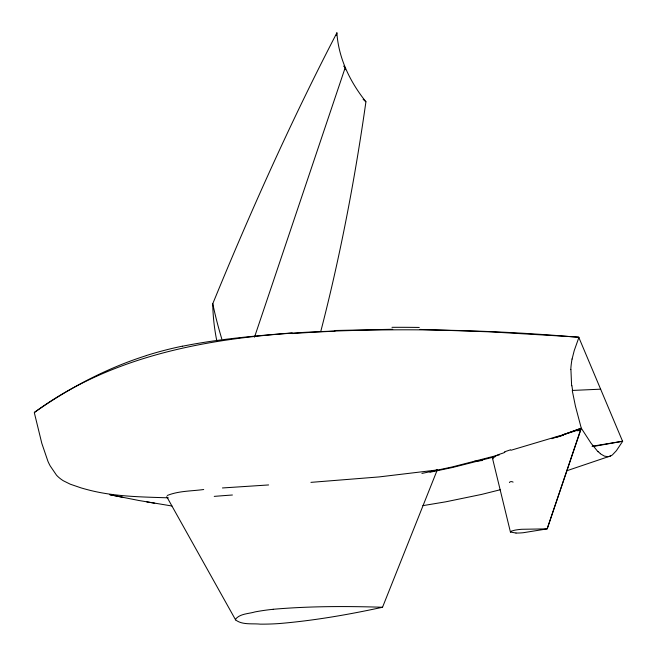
<?xml version="1.0" encoding="UTF-8"?>
<svg xmlns="http://www.w3.org/2000/svg" width="657" height="657" viewBox="0 0 657 657"><rect width="100%" height="100%" fill="white"/><g stroke="black" fill="none" stroke-linecap="round" stroke-linejoin="round"><path stroke-width="0.99" d="M570.925 369.628L571.623 385.774M515.991 533.032L510.432 532.039L492.569 458.57C495.082 454.701 500.88 454.242 504.872 452.328M212.769 303.715A2188.943 381.249 -78 0 1 236.027 248.009C267.12 175.148 300.331 103.149 336.885 32.85C338.593 58.448 350.115 81.961 365.924 101.769C354.952 179 340.359 255.754 320.813 331.284M572.083 359.059L574.226 350.608L578.94 337.337C488.381 329.453 397.239 327.753 306.449 332.253C211.439 337.517 112.528 354.665 34.287 412.555L41.81 443.327L47.961 461.37A184.732 111.789 -22.8 0 0 50.146 465.838L56.502 475.175A71.161 43.066 -22.8 0 0 60.534 478.822A80.852 48.93 -22.8 0 0 63.327 480.76L70.283 484.201L81.139 487.913A243.394 147.291 -22.8 0 0 87.529 489.687C113.825 496.708 141.296 496.922 168.323 497.834M336.294 35.601L336.885 32.85M254.497 337.172L345.139 67.852M166.738 496.7L235.617 619.921C242.293 625.16 252.181 623.312 260.213 624.142A206.684 145.123 18.6 0 0 279.233 623.55C313.989 620.627 348.456 614.632 382.53 607.257L437.258 469.96L379.04 476.925L310.933 482.361M34.509 412.325C68.854 388.254 106.294 368.232 146.38 355.601M167.248 495.485C178.704 490.82 191.581 491.173 203.711 489.522M577.643 430.869L580.903 429.53L547.166 528.877L523.259 532.72A57.397 40.307 18.6 0 1 516 533.049M556.808 437.34L581.281 428.208L591.062 443.229L598.018 451.786M551.937 438.704L581.281 428.208L575.425 406.108L572.272 390.677M593.156 446.514L622.713 441.233L616.389 450.694L612.439 454.858A33.351 15.078 89.4 0 1 610.64 455.925L566.539 470.847M511.023 450.25L558.54 436.092M563.246 434.614L580.788 429.276L547.166 528.877L521.814 529.279A57.397 40.307 18.6 0 0 514.792 530.183L511.269 531.168L510.432 532.039M437.258 469.96L432.092 471.43M499.419 454.825L452.213 466.955L421.909 473.426M495.723 456.541L452.443 467.505L429.933 472.235M500.141 489.777L481.745 494.384L445.717 501.825L422.87 505.644M182.35 346.247C218.551 338.987 255.425 335.883 292.176 332.91M592.047 446.259L622.573 441.258L578.694 337.107L490.919 331.884L419.987 329.42M474.223 461.329L482.287 460.524M273.222 609.277C309.546 606.124 346.099 606.132 382.53 607.257M222.444 487.962L268.614 484.948M600.629 389.182L572.346 390.439M334.659 330.52L392.746 329.272M493.152 458.709L492.569 458.57M171.953 505.997L138.964 500.511L109.867 494.721L122.884 497.308M146.766 501.899L154.715 503.221M600.252 453.716L604.374 456.089L607.594 456.664A34.665 15.711 89.1 0 0 610.64 455.884M363.132 99.314L365.924 101.769M235.617 619.921L235.502 619.288C239.789 613.605 248.658 613.86 255.056 611.905A206.684 145.123 18.6 0 1 273.222 609.285M509.397 482.542A2.595 1.823 18.6 0 1 513.092 482.115M572.05 359.026A33.351 14.906 89.8 0 0 571.434 362.927A34.665 15.333 90 0 0 570.785 369.604M572.576 390.422A59.631 25.147 -89.8 0 1 571.943 385.569M600.284 453.47A59.631 27.093 87.6 0 1 598.067 451.499M563.394 435.123A169.941 86.272 -18.3 0 1 558.664 436.609M504.412 451.876A174.811 62.358 -14.7 0 1 510.62 449.782M214.239 496.38A579.605 168.792 4 0 1 232.414 495.008M343.586 66.078A4.172 2.932 18.6 0 1 345.13 69.757M216.851 341.073A357.227 250.826 18.6 0 1 212.753 303.715A669.844 470.338 18.6 0 0 221.787 338.913M146.33 355.544A432.848 293.736 23.2 0 1 182.301 346.173M292.505 333.575A1188.948 791.997 22 0 1 334.955 331.21M391.974 327.326A1162.808 760.264 21.3 0 1 419.273 327.449"/></g></svg>
